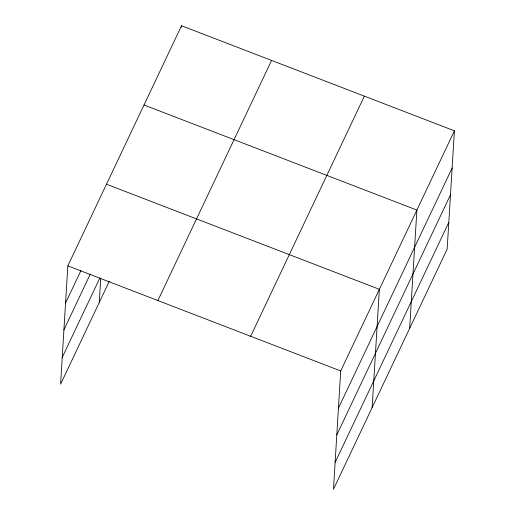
<?xml version="1.0" encoding="UTF-8"?>
<svg xmlns="http://www.w3.org/2000/svg" width="515" height="515" viewBox="0 0 515 515"><rect width="100%" height="100%" fill="white"/><g stroke="black" fill="none" stroke-linecap="round" stroke-linejoin="round"><path stroke-width="0.77" d="M454.404 130.816L340.711 370.948L333.475 489.25L447.168 249.125L454.404 130.816L181.525 25.75L67.832 265.875L60.596 384.184L109.232 281.454M99.253 302.537L100.74 278.139M181.428 27.334L181.525 25.75M372.133 407.61L379.368 289.301L106.489 184.235M409.65 328.364L416.886 210.062L144.007 104.989M65.553 303.084L80.952 270.568M63.918 329.845L90.26 274.212M62.231 357.416L99.859 277.946M157.88 300.548L271.579 60.422M250.657 336.276L364.356 96.144M338.432 408.15L452.131 168.025M336.797 434.918L450.496 194.786M335.111 462.489L448.81 222.358M67.832 265.875L340.711 370.948"/></g></svg>
